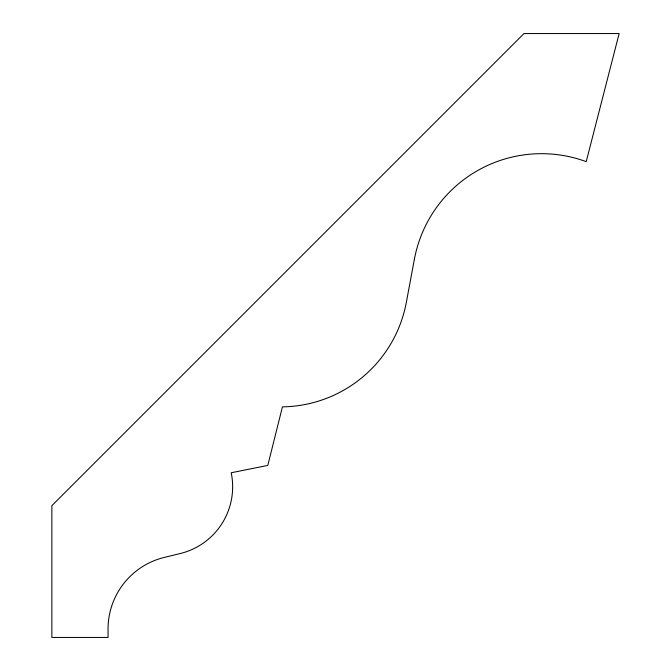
<?xml version="1.0" encoding="UTF-8"?>
<svg xmlns="http://www.w3.org/2000/svg" width="671" height="671" viewBox="0 0 671 671"><rect width="100%" height="100%" fill="white"/><g stroke="black" fill="none" stroke-linecap="round" stroke-linejoin="round"><path stroke-width="1.01" d="M414.376 259.283L406.332 302.378A127.993 127.993 0 0 1 282.432 406.869L267.788 465.431L231.193 472.753A68.677 68.677 0 0 1 180.231 553.533L164.236 557.433A73.625 73.625 0 0 0 108.056 629.624L108.056 637.45L51.852 637.45L51.852 505.691L523.992 33.55L619.148 33.55L586.211 161.652A129.335 129.335 0 0 0 414.376 259.283"/></g></svg>
